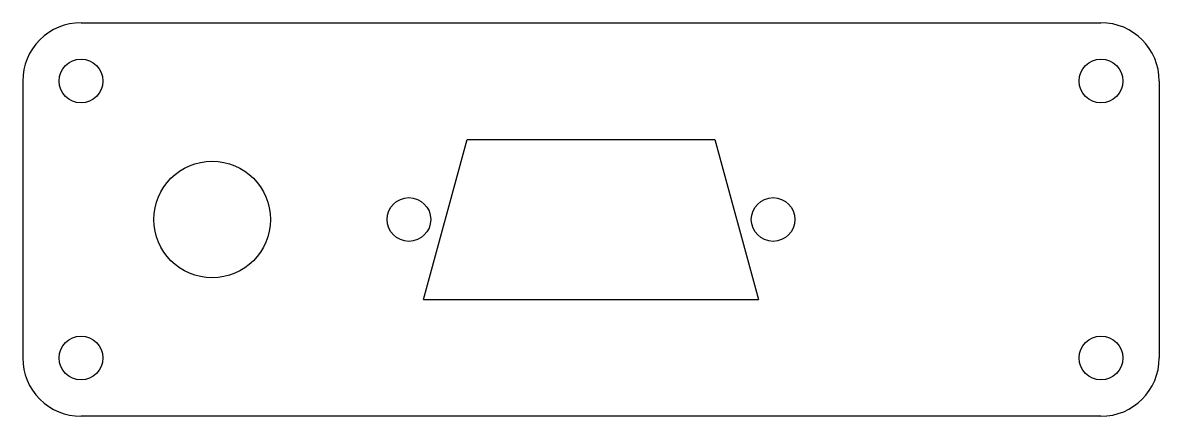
# Model space of a CAD drawing. Header units: millimetres. Extents: x -39 to 39, y 0 to 27.
import ezdxf

# ---------------------------------------------------------------- set-up
doc = ezdxf.new("R2010")
doc.units = ezdxf.units.MM
doc.layers.add('Sketch043', color=7, linetype='CONTINUOUS')
doc.layers.add('Sketch045', color=7, linetype='CONTINUOUS')

msp = doc.modelspace()

# ---------------------------------------------------------------- linework, layer by layer
at = {"layer": 'Sketch043'}
for p, q in [((-35, 27), (35, 27)), ((-39.0002, 23.0002), (-39.0002, 4.00016)), ((38.9998, 23.0002), (38.9998, 4.00016)), ((35, 0), (-35, 0))]:
    msp.add_line(p, q, dxfattribs=at)
for centre, start, end in [((-35.0002, 23), 89.9977, 179.998), ((34.9998, 23), 0.0022775, 89.9977), ((-35.0002, 4), 179.998, -89.9977), ((34.9998, 4), -89.9977, 0.0022775)]:
    msp.add_arc(centre, 4, start, end, dxfattribs=at)
at = {"layer": 'Sketch045'}
for p, q in [((-11.5, 8, 1.2), (-8.5, 19, 1.2)), ((-8.5, 19, 1.2), (8.5, 19, 1.2)), ((8.5, 19, 1.2), (11.5, 8, 1.2)), ((-11.5, 8, 1.2), (11.5, 8, 1.2))]:
    msp.add_line(p, q, dxfattribs=at)
for centre, radius in [((-35, 23), 1.5), ((35, 23), 1.5), ((-26, 13.5), 4), ((-12.5, 13.5), 1.5), ((12.5, 13.5), 1.5), ((-35, 4), 1.5), ((35, 4), 1.5)]:
    msp.add_circle(centre, radius, dxfattribs=at)

doc.saveas('drawing.dxf')
